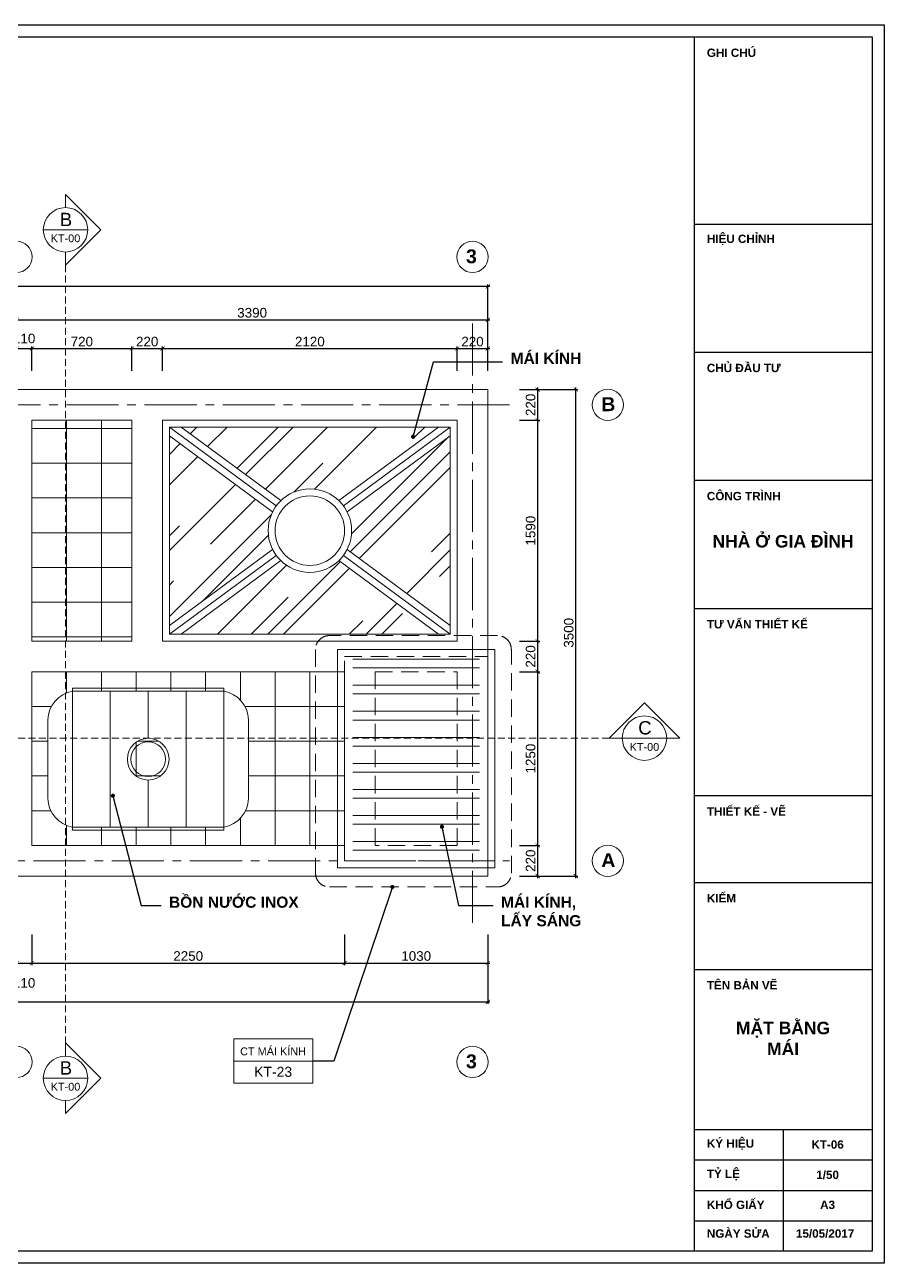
# Model space of a CAD drawing. Header units: millimetres. Extents: x 522695 to 636011, y 461124 to 505319.
# Drawn here: x 593445 to 599627, y 496409 to 505319 of the extents above; entities that cross this region are included whole.
import ezdxf
from ezdxf.enums import TextEntityAlignment as Align

# ---------------------------------------------------------------- set-up
doc = ezdxf.new("R2010")
doc.units = ezdxf.units.MM
doc.header["$LTSCALE"] = 500
doc.header["$MEASUREMENT"] = 0
doc.linetypes.add('CENTER2', pattern=[1.125, 0.75, -0.125, 0.125, -0.125])
doc.linetypes.add('DASHED2', pattern=[0.375, 0.25, -0.125])
doc.layers.get('0').update_dxf_attribs({"linetype": 'CONTINUOUS'})
doc.layers.get('DEFPOINTS').update_dxf_attribs({"color": 250, "linetype": 'CONTINUOUS'})
for name, color, linetype, lineweight in [('DH_HATCH', 250, 'CONTINUOUS', 5), ('DH_KHUAT', 149, 'DASHED2', 9), ('DH_KTHUOC', 8, 'CONTINUOUS', 5), ('DH_NETMANH', 9, 'CONTINUOUS', 5), ('DH_TEXT', 4, 'CONTINUOUS', 13), ('DH_THAY', 4, 'CONTINUOUS', 13), ('DH_TRUC', 251, 'CENTER2', 5)]:
    doc.layers.add(name, color=color, linetype=linetype, lineweight=lineweight)
doc.layers.add('IN', color=5, linetype='CONTINUOUS')
doc.styles.add('arial', font='arial.ttf')
doc.styles.add('DH_ARIAL_B', font='arialbd.ttf')
doc.styles.add('DH_KITHUOC', font='arial.ttf')
doc.dimstyles.new('DH_100s', dxfattribs={"dimtxt": 230, "dimasz": 100, "dimexe": 50, "dimexo": 0, "dimgap": 50, "dimtad": 1, "dimdec": 0, "dimzin": 0, "dimdsep": 46, "dimtxsty": 'DH_KITHUOC', "dimblk1": 'ARCHTICK', "dimblk2": 'ARCHTICK', "dimsah": 1, "dimcen": 90, "dimdle": 50, "dimclrd": 8, "dimclre": 8, "dimclrt": 4, "dimadec": 0, "dimazin": 0, "dimtfac": 100, "dimtdec": 0, "dimtofl": 0, "dimtmove": 2, "dimatfit": 3, "dimldrblk": 'ARCHTICK', "dimfxl": 1, "dimtolj": 2, "dimtzin": 0, "dimarcsym": 0})

# ---------------------------------------------------------------- blocks, each defined once
blk = doc.blocks.new('KHUNGTEN_A3')
at = {"color": 3}
blk.add_lwpolyline([(0, 14850), (21000, 14850), (21000, 0), (0, 0)], close=True, dxfattribs=at)
blk.add_lwpolyline([(380, 14704), (20854, 14704), (20854, 146), (380, 146)], close=True)
for points in [[(18720, 14704), (18720, 146)], [(18720, 12461), (20854, 12461)], [(18720, 10924), (20854, 10924)], [(18720, 9388), (20854, 9388)], [(18720, 7851), (20854, 7851)], [(18720, 5608), (20854, 5608)], [(18720, 4566), (20854, 4566)], [(18720, 3523), (20854, 3523)], [(18720, 1602), (20854, 1602)], [(19787, 1602), (19787, 146)], [(18720, 1238), (20854, 1238)], [(18720, 874), (20854, 874)], [(18720, 510), (20854, 510)]]:
    blk.add_lwpolyline(points)
at = {"layer": 'DH_TEXT', "style": 'DH_ARIAL_B'}
for s, insert, char_height, width, attachment_point in [('GHI CHÚ', (18874, 14514), 100, 1830.82, 4), ('HIỆU CHỈNH', (18874, 12271), 100, 1830.82, 4), ('CHỦ ĐẦU TƯ', (18874, 10734), 100, 1830.82, 4), ('CÔNG TRÌNH', (18874, 9198), 100, 1830.82, 4), ('NHÀ Ở GIA ĐÌNH', (19787, 8656), 150, 1830.82, 5), ('TƯ VẤN THIẾT KẾ', (18874, 7661), 100, 1830.82, 4), ('THIẾT KẾ - VẼ', (18874, 5418), 100, 1830.82, 4), ('KIỂM', (18874, 4376), 100, 1830.82, 4), ('TÊN BẢN VẼ', (18874, 3333), 100, 1830.82, 4), ('KÝ HIỆU', (18874, 1423), 100, 788.51, 4), ('TỶ LỆ', (18874, 1059), 100, 788.51, 4), ('1/50', (20321, 1059), 100, 788.51, 5), ('KHỔ GIẤY', (18874, 700), 100, 788.51, 4), ('A3', (20321, 700), 100, 788.51, 5), ('NGÀY SỬA', (18874, 355), 100, 788.51, 4), ('15/05/2017', (19942, 355), 100, 788.51, 4)]:
    blk.add_mtext(s, dxfattribs=dict(at, insert=insert, char_height=char_height, width=width, attachment_point=attachment_point))
blk = doc.blocks.new('_ARCHTICK')
at = {"color": 0, "linetype": 'ByBlock', "const_width": 0.15}
blk.add_lwpolyline([(-0.5, -0.5), (0.5, 0.5)], dxfattribs=at)
blk = doc.blocks.new('*D139')
at = {"layer": 'DEFPOINTS', "color": 0, "transparency": 16777216}
for p in [(593495.9, 502989.5), (593385.9, 502829.2), (593495.9, 502829.2)]:
    blk.add_point(p, dxfattribs=at)
at = {"layer": 'DH_KTHUOC', "color": 8, "lineweight": -2, "transparency": 16777216}
for p, q in [((593370.9, 502989.5), (593510.9, 502989.5)), ((593385.9, 502829.2), (593385.9, 503004.5)), ((593495.9, 502829.2), (593495.9, 503004.5))]:
    blk.add_line(p, q, dxfattribs=at)
at = {"layer": 'DH_KTHUOC', "color": 8, "lineweight": -2, "transparency": 16777216, "xscale": 30, "yscale": 30, "zscale": 30, "rotation": 180}
blk.add_blockref('_ARCHTICK', (593385.9, 502989.5), dxfattribs=at)
at = {"layer": 'DH_KTHUOC', "color": 8, "lineweight": -2, "transparency": 16777216, "xscale": 30, "yscale": 30, "zscale": 30}
blk.add_blockref('_ARCHTICK', (593495.9, 502989.5), dxfattribs=at)
at = {"layer": 'DH_KTHUOC', "color": 4, "transparency": 16777216, "insert": (593440.9, 503062.2), "char_height": 69, "attachment_point": 5, "style": 'DH_KITHUOC'}
blk.add_mtext('\\A2;110', dxfattribs=at)
blk = doc.blocks.new('*D140')
at = {"layer": 'DEFPOINTS', "color": 0, "transparency": 16777216}
for p in [(594215.9, 502989.5), (593495.9, 502829.2), (594215.9, 502829.2)]:
    blk.add_point(p, dxfattribs=at)
at = {"layer": 'DH_KTHUOC', "color": 8, "lineweight": -2, "transparency": 16777216}
for p, q in [((593480.9, 502989.5), (594230.9, 502989.5)), ((593495.9, 502829.2), (593495.9, 503004.5)), ((594215.9, 502829.2), (594215.9, 503004.5))]:
    blk.add_line(p, q, dxfattribs=at)
at = {"layer": 'DH_KTHUOC', "color": 8, "lineweight": -2, "transparency": 16777216, "xscale": 30, "yscale": 30, "zscale": 30, "rotation": 180}
blk.add_blockref('_ARCHTICK', (593495.9, 502989.5), dxfattribs=at)
at = {"layer": 'DH_KTHUOC', "color": 8, "lineweight": -2, "transparency": 16777216, "xscale": 30, "yscale": 30, "zscale": 30}
blk.add_blockref('_ARCHTICK', (594215.9, 502989.5), dxfattribs=at)
at = {"layer": 'DH_KTHUOC', "color": 4, "transparency": 16777216, "insert": (593855.9, 503039.7), "char_height": 69, "attachment_point": 5, "style": 'DH_KITHUOC'}
blk.add_mtext('\\A2;720', dxfattribs=at)
blk = doc.blocks.new('*D141')
at = {"layer": 'DEFPOINTS', "color": 0, "transparency": 16777216}
for p in [(594435.9, 502989.5), (594215.9, 502829.2), (594435.9, 502829.2)]:
    blk.add_point(p, dxfattribs=at)
at = {"layer": 'DH_KTHUOC', "color": 8, "lineweight": -2, "transparency": 16777216}
for p, q in [((594200.9, 502989.5), (594450.9, 502989.5)), ((594215.9, 502829.2), (594215.9, 503004.5)), ((594435.9, 502829.2), (594435.9, 503004.5))]:
    blk.add_line(p, q, dxfattribs=at)
at = {"layer": 'DH_KTHUOC', "color": 8, "lineweight": -2, "transparency": 16777216, "xscale": 30, "yscale": 30, "zscale": 30, "rotation": 180}
blk.add_blockref('_ARCHTICK', (594215.9, 502989.5), dxfattribs=at)
at = {"layer": 'DH_KTHUOC', "color": 8, "lineweight": -2, "transparency": 16777216, "xscale": 30, "yscale": 30, "zscale": 30}
blk.add_blockref('_ARCHTICK', (594435.9, 502989.5), dxfattribs=at)
at = {"layer": 'DH_KTHUOC', "color": 4, "transparency": 16777216, "insert": (594325.9, 503039.7), "char_height": 69, "attachment_point": 5, "style": 'DH_KITHUOC'}
blk.add_mtext('\\A2;220', dxfattribs=at)
blk = doc.blocks.new('*D142')
at = {"layer": 'DEFPOINTS', "color": 0, "transparency": 16777216}
for p in [(596555.9, 502989.5), (594435.9, 502829.2), (596555.9, 502829.2)]:
    blk.add_point(p, dxfattribs=at)
at = {"layer": 'DH_KTHUOC', "color": 8, "lineweight": -2, "transparency": 16777216}
for p, q in [((594420.9, 502989.5), (596570.9, 502989.5)), ((594435.9, 502829.2), (594435.9, 503004.5)), ((596555.9, 502829.2), (596555.9, 503004.5))]:
    blk.add_line(p, q, dxfattribs=at)
at = {"layer": 'DH_KTHUOC', "color": 8, "lineweight": -2, "transparency": 16777216, "xscale": 30, "yscale": 30, "zscale": 30, "rotation": 180}
blk.add_blockref('_ARCHTICK', (594435.9, 502989.5), dxfattribs=at)
at = {"layer": 'DH_KTHUOC', "color": 8, "lineweight": -2, "transparency": 16777216, "xscale": 30, "yscale": 30, "zscale": 30}
blk.add_blockref('_ARCHTICK', (596555.9, 502989.5), dxfattribs=at)
at = {"layer": 'DH_KTHUOC', "color": 4, "transparency": 16777216, "insert": (595495.9, 503039.7), "char_height": 69, "attachment_point": 5, "style": 'DH_KITHUOC'}
blk.add_mtext('\\A2;2120', dxfattribs=at)
blk = doc.blocks.new('*D143')
at = {"layer": 'DEFPOINTS', "color": 0, "transparency": 16777216}
for p in [(596775.9, 502989.5), (596555.9, 502829.2), (596775.9, 502829.2)]:
    blk.add_point(p, dxfattribs=at)
at = {"layer": 'DH_KTHUOC', "color": 8, "lineweight": -2, "transparency": 16777216}
for p, q in [((596540.9, 502989.5), (596790.9, 502989.5)), ((596555.9, 502829.2), (596555.9, 503004.5)), ((596775.9, 502829.2), (596775.9, 503004.5))]:
    blk.add_line(p, q, dxfattribs=at)
at = {"layer": 'DH_KTHUOC', "color": 8, "lineweight": -2, "transparency": 16777216, "xscale": 30, "yscale": 30, "zscale": 30, "rotation": 180}
blk.add_blockref('_ARCHTICK', (596555.9, 502989.5), dxfattribs=at)
at = {"layer": 'DH_KTHUOC', "color": 8, "lineweight": -2, "transparency": 16777216, "xscale": 30, "yscale": 30, "zscale": 30}
blk.add_blockref('_ARCHTICK', (596775.9, 502989.5), dxfattribs=at)
at = {"layer": 'DH_KTHUOC', "color": 4, "transparency": 16777216, "insert": (596665.9, 503039.7), "char_height": 69, "attachment_point": 5, "style": 'DH_KITHUOC'}
blk.add_mtext('\\A2;220', dxfattribs=at)
blk = doc.blocks.new('*D145')
at = {"layer": 'DEFPOINTS', "color": 0, "transparency": 16777216}
for p in [(596775.9, 503196.9), (593385.9, 502829.2), (596775.9, 502829.2)]:
    blk.add_point(p, dxfattribs=at)
at = {"layer": 'DH_KTHUOC', "color": 8, "lineweight": -2, "transparency": 16777216}
for p, q in [((593370.9, 503196.9), (596790.9, 503196.9)), ((593385.9, 502829.2), (593385.9, 503211.9)), ((596775.9, 502829.2), (596775.9, 503211.9))]:
    blk.add_line(p, q, dxfattribs=at)
at = {"layer": 'DH_KTHUOC', "color": 8, "lineweight": -2, "transparency": 16777216, "xscale": 30, "yscale": 30, "zscale": 30, "rotation": 180}
blk.add_blockref('_ARCHTICK', (593385.9, 503196.9), dxfattribs=at)
at = {"layer": 'DH_KTHUOC', "color": 8, "lineweight": -2, "transparency": 16777216, "xscale": 30, "yscale": 30, "zscale": 30}
blk.add_blockref('_ARCHTICK', (596775.9, 503196.9), dxfattribs=at)
at = {"layer": 'DH_KTHUOC', "color": 4, "transparency": 16777216, "insert": (595080.9, 503247.2), "char_height": 69, "attachment_point": 5, "style": 'DH_KITHUOC'}
blk.add_mtext('\\A2;3390', dxfattribs=at)
blk = doc.blocks.new('*D146')
at = {"layer": 'DEFPOINTS', "color": 0, "transparency": 16777216}
for p in [(588775.9, 503436.5), (588775.9, 502829.2), (596775.9, 502829.2)]:
    blk.add_point(p, dxfattribs=at)
at = {"layer": 'DH_KTHUOC', "color": 8, "lineweight": -2, "transparency": 16777216}
for p, q in [((596790.9, 503436.5), (588760.9, 503436.5)), ((588775.9, 502829.2), (588775.9, 503451.5)), ((596775.9, 502829.2), (596775.9, 503451.5))]:
    blk.add_line(p, q, dxfattribs=at)
at = {"layer": 'DH_KTHUOC', "color": 8, "lineweight": -2, "transparency": 16777216, "xscale": 30, "yscale": 30, "zscale": 30, "rotation": 180}
blk.add_blockref('_ARCHTICK', (588775.9, 503436.5), dxfattribs=at)
at = {"layer": 'DH_KTHUOC', "color": 8, "lineweight": -2, "transparency": 16777216, "xscale": 30, "yscale": 30, "zscale": 30}
blk.add_blockref('_ARCHTICK', (596775.9, 503436.5), dxfattribs=at)
at = {"layer": 'DH_KTHUOC', "color": 4, "transparency": 16777216, "insert": (592775.9, 503486.8), "char_height": 69, "attachment_point": 5, "style": 'DH_KITHUOC'}
blk.add_mtext('\\A2;8000', dxfattribs=at)
blk = doc.blocks.new('*D149')
at = {"layer": 'DEFPOINTS', "color": 0, "transparency": 16777216}
for p in [(593385.9, 498773.9), (593495.9, 498773.9), (593495.9, 498568.9)]:
    blk.add_point(p, dxfattribs=at)
at = {"layer": 'DH_KTHUOC', "color": 8, "lineweight": -2, "transparency": 16777216}
for p, q in [((593385.9, 498773.9), (593385.9, 498553.9)), ((593495.9, 498773.9), (593495.9, 498553.9)), ((593370.9, 498568.9), (593510.9, 498568.9))]:
    blk.add_line(p, q, dxfattribs=at)
at = {"layer": 'DH_KTHUOC', "color": 8, "lineweight": -2, "transparency": 16777216, "xscale": 30, "yscale": 30, "zscale": 30, "rotation": 180}
blk.add_blockref('_ARCHTICK', (593385.9, 498568.9), dxfattribs=at)
at = {"layer": 'DH_KTHUOC', "color": 8, "lineweight": -2, "transparency": 16777216, "xscale": 30, "yscale": 30, "zscale": 30}
blk.add_blockref('_ARCHTICK', (593495.9, 498568.9), dxfattribs=at)
at = {"layer": 'DH_KTHUOC', "color": 4, "transparency": 16777216, "insert": (593440.9, 498425.7), "char_height": 69, "attachment_point": 5, "style": 'DH_KITHUOC'}
blk.add_mtext('\\A2;110', dxfattribs=at)
blk = doc.blocks.new('*D150')
at = {"layer": 'DEFPOINTS', "color": 0, "transparency": 16777216}
for p in [(593495.9, 498773.9), (595745.9, 498773.9), (595745.9, 498568.9)]:
    blk.add_point(p, dxfattribs=at)
at = {"layer": 'DH_KTHUOC', "color": 8, "lineweight": -2, "transparency": 16777216}
for p, q in [((593495.9, 498773.9), (593495.9, 498553.9)), ((595745.9, 498773.9), (595745.9, 498553.9)), ((593480.9, 498568.9), (595760.9, 498568.9))]:
    blk.add_line(p, q, dxfattribs=at)
at = {"layer": 'DH_KTHUOC', "color": 8, "lineweight": -2, "transparency": 16777216, "xscale": 30, "yscale": 30, "zscale": 30, "rotation": 180}
blk.add_blockref('_ARCHTICK', (593495.9, 498568.9), dxfattribs=at)
at = {"layer": 'DH_KTHUOC', "color": 8, "lineweight": -2, "transparency": 16777216, "xscale": 30, "yscale": 30, "zscale": 30}
blk.add_blockref('_ARCHTICK', (595745.9, 498568.9), dxfattribs=at)
at = {"layer": 'DH_KTHUOC', "color": 4, "transparency": 16777216, "insert": (594620.9, 498619.2), "char_height": 69, "attachment_point": 5, "style": 'DH_KITHUOC'}
blk.add_mtext('\\A2;2250', dxfattribs=at)
blk = doc.blocks.new('*D151')
at = {"layer": 'DEFPOINTS', "color": 0, "transparency": 16777216}
for p in [(595745.9, 498773.9), (596775.9, 498773.9), (596775.9, 498568.9)]:
    blk.add_point(p, dxfattribs=at)
at = {"layer": 'DH_KTHUOC', "color": 8, "lineweight": -2, "transparency": 16777216}
for p, q in [((595745.9, 498773.9), (595745.9, 498553.9)), ((596775.9, 498773.9), (596775.9, 498553.9)), ((595730.9, 498568.9), (596790.9, 498568.9))]:
    blk.add_line(p, q, dxfattribs=at)
at = {"layer": 'DH_KTHUOC', "color": 8, "lineweight": -2, "transparency": 16777216, "xscale": 30, "yscale": 30, "zscale": 30, "rotation": 180}
blk.add_blockref('_ARCHTICK', (595745.9, 498568.9), dxfattribs=at)
at = {"layer": 'DH_KTHUOC', "color": 8, "lineweight": -2, "transparency": 16777216, "xscale": 30, "yscale": 30, "zscale": 30}
blk.add_blockref('_ARCHTICK', (596775.9, 498568.9), dxfattribs=at)
at = {"layer": 'DH_KTHUOC', "color": 4, "transparency": 16777216, "insert": (596260.9, 498619.2), "char_height": 69, "attachment_point": 5, "style": 'DH_KITHUOC'}
blk.add_mtext('\\A2;1030', dxfattribs=at)
blk = doc.blocks.new('*D152')
at = {"layer": 'DEFPOINTS', "color": 0, "transparency": 16777216}
for p in [(588775.9, 498773.9), (596775.9, 498773.9), (596775.9, 498290.2)]:
    blk.add_point(p, dxfattribs=at)
at = {"layer": 'DH_KTHUOC', "color": 8, "lineweight": -2, "transparency": 16777216}
for p, q in [((588775.9, 498773.9), (588775.9, 498275.2)), ((596775.9, 498773.9), (596775.9, 498275.2)), ((588760.9, 498290.2), (596790.9, 498290.2))]:
    blk.add_line(p, q, dxfattribs=at)
at = {"layer": 'DH_KTHUOC', "color": 8, "lineweight": -2, "transparency": 16777216, "xscale": 30, "yscale": 30, "zscale": 30, "rotation": 180}
blk.add_blockref('_ARCHTICK', (588775.9, 498290.2), dxfattribs=at)
at = {"layer": 'DH_KTHUOC', "color": 8, "lineweight": -2, "transparency": 16777216, "xscale": 30, "yscale": 30, "zscale": 30}
blk.add_blockref('_ARCHTICK', (596775.9, 498290.2), dxfattribs=at)
at = {"layer": 'DH_KTHUOC', "color": 4, "transparency": 16777216, "insert": (592775.9, 498340.5), "char_height": 69, "attachment_point": 5, "style": 'DH_KITHUOC'}
blk.add_mtext('\\A2;8000', dxfattribs=at)
blk = doc.blocks.new('bonnuocInox')
blk.add_lwpolyline([(0, -284.1), (0, 284.1, -0.345146), (177.5, 490), (722.5, 490), (1267.5, 490, -0.345146), (1445, 284.1), (1445, -284.1, -0.345146), (1267.5, -490), (722.5, -490), (177.5, -490, -0.345146)], format="xyb", close=True)
blk.add_lwpolyline([(177.5, -510), (1267.5, -510), (1267.5, 510), (177.5, 510)], close=True)
at = {"color": 250}
for points in [[(450, 490), (450, -490)], [(722.5, 490), (722.5, 150)], [(995, 490), (995, -490)], [(722.5, -150), (722.5, -490)]]:
    blk.add_lwpolyline(points, dxfattribs=at)
for radius in [150, 125]:
    blk.add_circle((722.5, 0), radius)
blk = doc.blocks.new('*D154')
at = {"layer": 'DEFPOINTS', "color": 0, "transparency": 16777216}
for p in [(597003.5, 502694.9), (597003.5, 502474.9), (597134.3, 502474.9)]:
    blk.add_point(p, dxfattribs=at)
at = {"layer": 'DH_KTHUOC', "color": 8, "lineweight": -2, "transparency": 16777216}
for p, q in [((597134.3, 502709.9), (597134.3, 502459.9)), ((597003.5, 502694.9), (597149.3, 502694.9)), ((597003.5, 502474.9), (597149.3, 502474.9))]:
    blk.add_line(p, q, dxfattribs=at)
at = {"layer": 'DH_KTHUOC', "color": 8, "lineweight": -2, "transparency": 16777216, "xscale": 30, "yscale": 30, "zscale": 30}
for p, rotation in [((597134.3, 502694.9), 90), ((597134.3, 502474.9), 270)]:
    blk.add_blockref('_ARCHTICK', p, dxfattribs=dict(at, rotation=rotation))
at = {"layer": 'DH_KTHUOC', "color": 4, "transparency": 16777216, "insert": (597084.1, 502584.9), "char_height": 69, "attachment_point": 5, "rotation": 90, "style": 'DH_KITHUOC'}
blk.add_mtext('\\A2;220', dxfattribs=at)
blk = doc.blocks.new('*D155')
at = {"layer": 'DEFPOINTS', "color": 0, "transparency": 16777216}
for p in [(597003.5, 502474.9), (597003.5, 500884.9), (597134.3, 500884.9)]:
    blk.add_point(p, dxfattribs=at)
at = {"layer": 'DH_KTHUOC', "color": 8, "lineweight": -2, "transparency": 16777216}
for p, q in [((597003.5, 502474.9), (597149.3, 502474.9)), ((597134.3, 502489.9), (597134.3, 500869.9)), ((597003.5, 500884.9), (597149.3, 500884.9))]:
    blk.add_line(p, q, dxfattribs=at)
at = {"layer": 'DH_KTHUOC', "color": 8, "lineweight": -2, "transparency": 16777216, "xscale": 30, "yscale": 30, "zscale": 30}
for p, rotation in [((597134.3, 502474.9), 90), ((597134.3, 500884.9), 270)]:
    blk.add_blockref('_ARCHTICK', p, dxfattribs=dict(at, rotation=rotation))
at = {"layer": 'DH_KTHUOC', "color": 4, "transparency": 16777216, "insert": (597084.1, 501679.9), "char_height": 69, "attachment_point": 5, "rotation": 90, "style": 'DH_KITHUOC'}
blk.add_mtext('\\A2;1590', dxfattribs=at)
blk = doc.blocks.new('*D156')
at = {"layer": 'DEFPOINTS', "color": 0, "transparency": 16777216}
for p in [(597003.5, 500884.9), (597003.5, 500664.9), (597134.3, 500664.9)]:
    blk.add_point(p, dxfattribs=at)
at = {"layer": 'DH_KTHUOC', "color": 8, "lineweight": -2, "transparency": 16777216}
for p, q in [((597003.5, 500884.9), (597149.3, 500884.9)), ((597134.3, 500899.9), (597134.3, 500649.9)), ((597003.5, 500664.9), (597149.3, 500664.9))]:
    blk.add_line(p, q, dxfattribs=at)
at = {"layer": 'DH_KTHUOC', "color": 8, "lineweight": -2, "transparency": 16777216, "xscale": 30, "yscale": 30, "zscale": 30}
for p, rotation in [((597134.3, 500884.9), 90), ((597134.3, 500664.9), 270)]:
    blk.add_blockref('_ARCHTICK', p, dxfattribs=dict(at, rotation=rotation))
at = {"layer": 'DH_KTHUOC', "color": 4, "transparency": 16777216, "insert": (597084.1, 500774.9), "char_height": 69, "attachment_point": 5, "rotation": 90, "style": 'DH_KITHUOC'}
blk.add_mtext('\\A2;220', dxfattribs=at)
blk = doc.blocks.new('*D157')
at = {"layer": 'DEFPOINTS', "color": 0, "transparency": 16777216}
for p in [(597003.5, 500664.9), (597003.5, 499414.9), (597134.3, 499414.9)]:
    blk.add_point(p, dxfattribs=at)
at = {"layer": 'DH_KTHUOC', "color": 8, "lineweight": -2, "transparency": 16777216}
for p, q in [((597003.5, 500664.9), (597149.3, 500664.9)), ((597134.3, 500679.9), (597134.3, 499399.9)), ((597003.5, 499414.9), (597149.3, 499414.9))]:
    blk.add_line(p, q, dxfattribs=at)
at = {"layer": 'DH_KTHUOC', "color": 8, "lineweight": -2, "transparency": 16777216, "xscale": 30, "yscale": 30, "zscale": 30}
for p, rotation in [((597134.3, 500664.9), 90), ((597134.3, 499414.9), 270)]:
    blk.add_blockref('_ARCHTICK', p, dxfattribs=dict(at, rotation=rotation))
at = {"layer": 'DH_KTHUOC', "color": 4, "transparency": 16777216, "insert": (597084.1, 500039.9), "char_height": 69, "attachment_point": 5, "rotation": 90, "style": 'DH_KITHUOC'}
blk.add_mtext('\\A2;1250', dxfattribs=at)
blk = doc.blocks.new('*D158')
at = {"layer": 'DEFPOINTS', "color": 0, "transparency": 16777216}
for p in [(597003.5, 499414.9), (597003.5, 499194.9), (597134.3, 499194.9)]:
    blk.add_point(p, dxfattribs=at)
at = {"layer": 'DH_KTHUOC', "color": 8, "lineweight": -2, "transparency": 16777216}
for p, q in [((597003.5, 499414.9), (597149.3, 499414.9)), ((597134.3, 499429.9), (597134.3, 499179.9)), ((597003.5, 499194.9), (597149.3, 499194.9))]:
    blk.add_line(p, q, dxfattribs=at)
at = {"layer": 'DH_KTHUOC', "color": 8, "lineweight": -2, "transparency": 16777216, "xscale": 30, "yscale": 30, "zscale": 30}
for p, rotation in [((597134.3, 499414.9), 90), ((597134.3, 499194.9), 270)]:
    blk.add_blockref('_ARCHTICK', p, dxfattribs=dict(at, rotation=rotation))
at = {"layer": 'DH_KTHUOC', "color": 4, "transparency": 16777216, "insert": (597084.1, 499304.9), "char_height": 69, "attachment_point": 5, "rotation": 90, "style": 'DH_KITHUOC'}
blk.add_mtext('\\A2;220', dxfattribs=at)
blk = doc.blocks.new('*D159')
at = {"layer": 'DEFPOINTS', "color": 0, "transparency": 16777216}
for p in [(597003.5, 502694.9), (597408.6, 502694.9), (597003.5, 499194.9)]:
    blk.add_point(p, dxfattribs=at)
at = {"layer": 'DH_KTHUOC', "color": 8, "lineweight": -2, "transparency": 16777216}
for p, q in [((597408.6, 499179.9), (597408.6, 502709.9)), ((597003.5, 502694.9), (597423.6, 502694.9)), ((597003.5, 499194.9), (597423.6, 499194.9))]:
    blk.add_line(p, q, dxfattribs=at)
at = {"layer": 'DH_KTHUOC', "color": 8, "lineweight": -2, "transparency": 16777216, "xscale": 30, "yscale": 30, "zscale": 30}
for p, rotation in [((597408.6, 502694.9), 90), ((597408.6, 499194.9), 270)]:
    blk.add_blockref('_ARCHTICK', p, dxfattribs=dict(at, rotation=rotation))
at = {"layer": 'DH_KTHUOC', "color": 4, "transparency": 16777216, "insert": (597358.3, 500944.9), "char_height": 69, "attachment_point": 5, "rotation": 90, "style": 'DH_KITHUOC'}
blk.add_mtext('\\A2;3500', dxfattribs=at)
blk = doc.blocks.new('*U210')
at = {"color": 8}
for points in [[(-118, 0), (0, 0), (-318, 318), (-636, 0), (-518, 0)], [(12617, 0), (12735, 0), (12417, 318), (12098, 0), (12217, 0)], [(-518, 0), (-118, 0)], [(12217, 0), (12617, 0)]]:
    blk.add_lwpolyline(points, dxfattribs=at)
at = {"color": 250, "linetype": 'DASHED2', "ltscale": 0.5}
blk.add_lwpolyline([(12098, 0), (-118, 0)], dxfattribs=at)
at = {"color": 8}
for centre in [(-318, 0), (12417, 0)]:
    blk.add_circle(centre, 200, dxfattribs=at)
at = {"style": 'arial'}
for p in [(-314, 93), (12421, 93)]:
    blk.add_text('C', height=120, dxfattribs=at).set_placement(p, align=Align.MIDDLE_CENTER)
for p in [(-318, -135), (12417, -135)]:
    blk.add_attdef('KH', text='', height=70, dxfattribs=at).set_placement(p, align=Align.BOTTOM_CENTER)
blk = doc.blocks.new('*U212')
at = {"color": 8}
for points in [[(0, 518), (0, 636), (318, 318), (0, 0), (0, 118)], [(-200, 318), (200, 318)], [(0, -7112), (0, -6993), (318, -7312), (0, -7630), (0, -7512)], [(-200, -7312), (200, -7312)]]:
    blk.add_lwpolyline(points, dxfattribs=at)
for centre in [(0, 318), (0, -7312)]:
    blk.add_circle(centre, 200, dxfattribs=at)
at = {"layer": 'DH_KHUAT', "color": 250, "linetype": 'DASHED2', "ltscale": 0.5}
blk.add_lwpolyline([(0, 0), (0, -7112)], dxfattribs=at)
at = {"style": 'arial'}
for p in [(4, 411), (4, -7219)]:
    blk.add_text('B', height=120, dxfattribs=at).set_placement(p, align=Align.MIDDLE_CENTER)
for p in [(0, 186), (0, -7444)]:
    blk.add_attdef('KYHIEU', text='', height=70, dxfattribs=at).set_placement(p, align=Align.BOTTOM_CENTER)
blk = doc.blocks.new('CHITIET')
blk.add_wipeout([(712, 400), (0, 400), (0, 0), (712, 0)]).dxf.layer = 'DH_KTHUOC'
at = {"layer": 'DH_KTHUOC'}
blk.add_lwpolyline([(0, 0), (712, 0), (712, 400), (0, 400)], close=True, dxfattribs=at)
blk.add_lwpolyline([(712, 200), (0, 200)], dxfattribs=at)
at = {"layer": 'DH_KTHUOC', "style": 'arial'}
for tag, height, p in [('CHITIET', 70, (356, 252)), ('BANVE', 90, (356, 58))]:
    blk.add_attdef(tag, text='', height=height, dxfattribs=at).set_placement(p, align=Align.CENTER)

msp = doc.modelspace()

# ---------------------------------------------------------------- hatches: boundary and pattern name
at = {"layer": 'DH_HATCH'}
h = msp.add_hatch(dxfattribs=at)
h.set_pattern_fill('NET', color=256, scale=2000, style=0)
h.set_pattern_definition([(0, (593495.94, 499414.93), (0, 250), []), (90, (593495.94, 499414.93), (-250, 2e-14), [])])
h.paths.add_polyline_path([(594215.9, 500884.9), (594215.9, 502474.9), (593495.9, 502474.9), (593495.9, 500884.9)])
edge = h.paths.add_edge_path()
edge.add_arc((594835.6, 500309.6), 220.4, 2.67419, 78.84177)
edge.add_line((594878.3, 500525.8), (594878.3, 499545.8))
edge.add_arc((594835.6, 499762), 220.4, 281.15823, 357.32581)
edge.add_line((595055.8, 499751.8), (595055.8, 500319.9))
h.paths.add_polyline_path([(594605.8, 500525.8), (594878.3, 500525.8), (594878.3, 499545.8), (594605.8, 499545.8)])
edge = h.paths.add_edge_path()
edge.add_arc((594333.3, 500035.8), 150, 270, 450)
edge.add_line((594333.3, 500185.8), (594333.3, 500525.8))
edge.add_line((594333.3, 500525.8), (594605.8, 500525.8))
edge.add_line((594605.8, 500525.8), (594605.8, 499545.8))
edge.add_line((594605.8, 499545.8), (594333.3, 499545.8))
edge.add_line((594333.3, 499545.8), (594333.3, 499885.8))
edge = h.paths.add_edge_path()
edge.add_line((594333.3, 500525.8), (594333.3, 500185.8))
edge.add_arc((594333.3, 500035.8), 150, 90, 270)
edge.add_line((594333.3, 499885.8), (594333.3, 499545.8))
edge.add_line((594333.3, 499545.8), (594060.8, 499545.8))
edge.add_line((594060.8, 499545.8), (594060.8, 500525.8))
edge.add_line((594060.8, 500525.8), (594333.3, 500525.8))
h.paths.add_polyline_path([(594060.8, 499545.8), (593788.3, 499545.8), (593788.3, 500525.8), (594060.8, 500525.8)])
h.paths.add_polyline_path([(595745.9, 500664.9), (593495.9, 500664.9), (593495.9, 499414.9), (595745.9, 499414.9)])
edge = h.paths.add_edge_path()
edge.add_arc((593830.9, 500309.6), 220.4, 101.15823, 177.32581)
edge.add_line((593610.8, 500319.9), (593610.8, 499751.8))
edge.add_arc((593830.9, 499762), 220.4, 182.67419, 258.84177)
edge.add_line((593788.3, 499545.8), (593788.3, 500525.8))
h = msp.add_hatch(dxfattribs=at)
h.set_pattern_fill('AR-RROOF', color=256, scale=500, angle=45, style=0)
h.set_pattern_definition([(45, (594485.94, 500934.93), (424.26, 1131.37), [7500, -1000, 2500, -500]), (45, (594779.4, 501581.9), (-823.78, 116.67), [1500, -165, 3000, -375]), (45, (594362.2, 501412.22), (1601.597, 2075.36), [4000, -700, 2000, -500])])
h.paths.add_polyline_path([(595228.2, 501815.3), (594485.9, 502362.8), (594485.9, 500997.1), (595228.2, 501544.6, -0.117558), (595195.9, 501679.9, -0.117558)])
h.paths.add_polyline_path([(596421.7, 502424.9), (594570.2, 502424.9), (595287.6, 501895.8, -0.403951), (595704.3, 501895.8)])
h.paths.add_polyline_path([(596505.9, 502362.8), (595763.7, 501815.3, -0.117558), (595795.9, 501679.9, -0.117558), (595763.7, 501544.6), (596505.9, 500997.1)])
h.paths.add_polyline_path([(595704.3, 501464.1, -0.403951), (595287.6, 501464.1), (594570.2, 500934.9), (596421.7, 500934.9)])
h = msp.add_hatch(dxfattribs=at)
h.set_pattern_fill('ANSI32', color=256, scale=500, angle=315, style=0)
h.set_pattern_definition([(0, (595805.94, 499254.93), (6e-14, 187.5), []), (0, (595868.44, 499192.43), (6e-14, 187.5), [])])
h.paths.add_polyline_path([(595805.9, 500824.9), (596715.9, 500824.9), (596715.9, 499254.9), (595805.9, 499254.9)])

# ---------------------------------------------------------------- linework, layer by layer
for points in [[(596463.4, 500566.9, 0, 0, 0), (596144.7, 500566.9, 21.6, 0, 0), (595956.9, 500566.9, 0, 0, 0)], [(596463.4, 500008, 0, 0, 0), (596144.7, 500008, 21.6, 0, 0), (595956.9, 500008, 0, 0, 0)], [(596463.4, 499485.7, 0, 0, 0), (596144.7, 499485.7, 21.6, 0, 0), (595956.9, 499485.7, 0, 0, 0)]]:
    msp.add_lwpolyline(points, format="xyseb")
at = {"layer": 'DH_KHUAT'}
for points in [[(595745.9, 500774.9), (596775.9, 500774.9), (596775.9, 499304.9), (595745.9, 499304.9)], [(595965.9, 500664.9), (596555.9, 500664.9), (596555.9, 499414.9), (595965.9, 499414.9)]]:
    msp.add_lwpolyline(points, close=True, dxfattribs=at)
at = {"layer": 'DH_KTHUOC', "linetype": 'DASHED2'}
msp.add_lwpolyline([(595636.7, 499116.2), (596845.2, 499116.2, 0.414214), (596945.2, 499216.2), (596945.2, 500825.3, 0.414214), (596845.2, 500925.3), (595636.7, 500925.3, 0.414214), (595536.7, 500825.3), (595536.7, 499216.2, 0.414214)], format="xyb", close=True, dxfattribs=at)
at = {"layer": 'DH_NETMANH'}
for points in [[(594485.9, 502424.9), (596505.9, 502424.9), (596505.9, 500934.9), (594485.9, 500934.9)], [(595695.9, 500824.9), (596825.9, 500824.9), (596825.9, 499254.9), (595695.9, 499254.9)]]:
    msp.add_lwpolyline(points, close=True, dxfattribs=at)
for points in [[(594485.9, 502424.9), (595254.5, 501858)], [(594485.9, 502362.8), (595228.2, 501815.3)], [(594570.2, 502424.9), (595287.6, 501895.8)], [(596421.7, 502424.9), (595704.3, 501895.8)], [(596505.9, 502424.9), (595737.4, 501858)], [(596505.9, 502362.8), (595763.7, 501815.3)], [(594485.9, 500997.1), (595228.2, 501544.6)], [(596505.9, 500997.1), (595763.7, 501544.6)], [(594485.9, 500934.9), (595254.5, 501501.8)], [(594570.2, 500934.9), (595287.6, 501464.1)], [(596421.7, 500934.9), (595704.3, 501464.1)], [(596505.9, 500934.9), (595737.4, 501501.8)]]:
    msp.add_lwpolyline(points, dxfattribs=at)
for radius in [300, 250]:
    msp.add_circle((595495.9, 501679.9), radius, dxfattribs=at)
at = {"layer": 'DH_TEXT'}
msp.add_lwpolyline([(594215.9, 502474.9), (593495.9, 502474.9)], dxfattribs=at)
at = {"layer": 'DH_THAY'}
for points in [[(596775.9, 502694.9), (593385.9, 502694.9), (593385.9, 499194.9), (596775.9, 499194.9)], [(595745.9, 500664.9), (593495.9, 500664.9), (593495.9, 499414.9), (595745.9, 499414.9)]]:
    msp.add_lwpolyline(points, close=True, dxfattribs=at)
for points in [[(593495.9, 502474.9), (593495.9, 500884.9)], [(594215.9, 500884.9), (594215.9, 502474.9)], [(596555.9, 500884.9), (596555.9, 502474.9), (594435.9, 502474.9)], [(594435.9, 500884.9), (594435.9, 502474.9)], [(594215.9, 500884.9), (593495.9, 500884.9)], [(596555.9, 500884.9), (594435.9, 500884.9)]]:
    msp.add_lwpolyline(points, dxfattribs=at)
for centre in [(593385.9, 503649.1), (596665.9, 503649.1), (597639.1, 502584.9), (597639.1, 499304.9), (593385.9, 497857.4), (596665.9, 497857.4)]:
    msp.add_circle(centre, 112.5, dxfattribs=at)
at = {"layer": 'DH_TRUC'}
for p, q in [((596665.9, 498858.1), (596665.9, 503178.1)), ((596932.5, 502584.9), (588445.8, 502584.9)), ((588445.8, 499304.9), (596932.5, 499304.9))]:
    msp.add_line(p, q, dxfattribs=at)

# ---------------------------------------------------------------- block references
at = {"xscale": 0.6000000000058208, "yscale": 0.6000000000058208, "zscale": 0.6000000000058208}
msp.add_blockref('KHUNGTEN_A3', (587027.4, 496409.3), dxfattribs=at)
at = {"layer": 'DH_NETMANH'}
msp.add_blockref('bonnuocInox', (593610.8, 500035.8), dxfattribs=at)
at = {"layer": 'DH_THAY'}
ref = msp.add_blockref('*U212', (593738.4, 503589.7), dxfattribs=dict(at, xscale=0.8, yscale=0.8, zscale=0.8))
ref.add_attrib('KYHIEU', 'KT-00', dxfattribs={"layer": '0', "height": 56, "style": 'arial'}).set_placement((593738.4, 497634.4), align=Align.BOTTOM_CENTER)
ref.add_attrib('KYHIEU', 'KT-00', dxfattribs={"layer": '0', "height": 56, "style": 'arial'}).set_placement((593738.4, 503738.2), align=Align.BOTTOM_CENTER)
ref = msp.add_blockref('*U210', (587969.3, 500187.1), dxfattribs=dict(at, xscale=0.8, yscale=0.8, zscale=0.8))
ref.add_attrib('KH', 'KT-00', dxfattribs={"layer": '0', "height": 56, "style": 'arial'}).set_placement((597902.6, 500079), align=Align.BOTTOM_CENTER)
ref.add_attrib('KH', 'KT-00', dxfattribs={"layer": '0', "height": 56, "style": 'arial'}).set_placement((587714.7, 500079), align=Align.BOTTOM_CENTER)

# ---------------------------------------------------------------- texts
at = {"layer": 'DH_TEXT', "style": 'DH_ARIAL_B'}
for s, p in [('3', (596619.4, 503603.5)), ('B', (597592.6, 502539.4)), ('A', (597592.6, 499259.4)), ('3', (596619.4, 497811.9))]:
    msp.add_text(s, height=100, dxfattribs=at).set_placement(p)
for s, insert, char_height, width, attachment_point in [('MÁI KÍNH', (596940, 502959.4), 80, 1015.896, 1), ('BỒN NƯỚC INOX', (594482.6, 499046.9), 80, 1015.896, 1), ('MÁI KÍNH, LẤY SÁNG', (596871.1, 499046.9), 80, 617.057, 1), ('MẶT BẰNG\\PMÁI', (598899.7, 498026.6), 90, 1098.492, 5), ('KT-06', (599220.1, 497263), 60, 473.107, 5)]:
    msp.add_mtext(s, dxfattribs=dict(at, insert=insert, char_height=char_height, width=width, attachment_point=attachment_point))

# ---------------------------------------------------------------- dimensions: what is measured, and where the dimension line sits
at = {"layer": 'DH_KTHUOC'}
for base, p1, p2, picture, middle in [((588775.9, 503436.5), (596775.9, 502829.2), (588775.9, 502829.2), '*D146', (592775.9, 503486.8)), ((596775.9, 503196.9), (593385.9, 502829.2), (596775.9, 502829.2), '*D145', (595080.9, 503247.2)), ((593495.9, 502989.5), (593385.9, 502829.2), (593495.9, 502829.2), '*D139', (593440.9, 503062.2)), ((594215.9, 502989.5), (593495.9, 502829.2), (594215.9, 502829.2), '*D140', (593855.9, 503039.7)), ((594435.9, 502989.5), (594215.9, 502829.2), (594435.9, 502829.2), '*D141', (594325.9, 503039.7)), ((596555.9, 502989.5), (594435.9, 502829.2), (596555.9, 502829.2), '*D142', (595495.9, 503039.7)), ((596775.9, 502989.5), (596555.9, 502829.2), (596775.9, 502829.2), '*D143', (596665.9, 503039.7)), ((596775.9, 498290.2), (588775.9, 498773.9), (596775.9, 498773.9), '*D152', (592775.9, 498340.5)), ((593495.9, 498568.9), (593385.9, 498773.9), (593495.9, 498773.9), '*D149', (593440.9, 498425.7)), ((595745.9, 498568.9), (593495.9, 498773.9), (595745.9, 498773.9), '*D150', (594620.9, 498619.2)), ((596775.9, 498568.9), (595745.9, 498773.9), (596775.9, 498773.9), '*D151', (596260.9, 498619.2))]:
    dim = msp.add_linear_dim(base=base, p1=p1, p2=p2, dimstyle='DH_100s', override={"dimscale": 0.3, "dimarcsym": 2}, dxfattribs=at)
    dim.commit()
    dim.dimension.update_dxf_attribs({"geometry": picture, "text_midpoint": middle})
for base, p1, p2, picture, middle in [((597134.3, 502474.9), (597003.5, 502694.9), (597003.5, 502474.9), '*D154', (597084.1, 502584.9)), ((597408.6, 502694.9), (597003.5, 499194.9), (597003.5, 502694.9), '*D159', (597358.3, 500944.9)), ((597134.3, 500884.9), (597003.5, 502474.9), (597003.5, 500884.9), '*D155', (597084.1, 501679.9)), ((597134.3, 500664.9), (597003.5, 500884.9), (597003.5, 500664.9), '*D156', (597084.1, 500774.9)), ((597134.3, 499414.9), (597003.5, 500664.9), (597003.5, 499414.9), '*D157', (597084.1, 500039.9)), ((597134.3, 499194.9), (597003.5, 499414.9), (597003.5, 499194.9), '*D158', (597084.1, 499304.9))]:
    dim = msp.add_linear_dim(base=base, p1=p1, p2=p2, angle=90, dimstyle='DH_100s', override={"dimscale": 0.3, "dimarcsym": 2}, dxfattribs=at)
    dim.commit()
    dim.dimension.update_dxf_attribs({"geometry": picture, "text_midpoint": middle})

# ---------------------------------------------------------------- leaders
for points in [[(596238.6, 502355), (596384.4, 502894.5), (596882.8, 502894.5)], [(594079.2, 499772.7), (594282.3, 498982), (594425.3, 498982)], [(596445.9, 499549.6), (596564.7, 498982), (596813.8, 498982)]]:
    msp.add_leader(points, dimstyle='DH_100s', override={"dimscale": 0.3, "dimldrblk": 'DOT', "dimarcsym": 2}, dxfattribs=at)

# ---------------------------------------------------------------- next in the draw order: block references
at = {"layer": 'DH_TEXT'}
ref = msp.add_blockref('CHITIET', (595518.4, 497704.2), dxfattribs=dict(at, xscale=-0.8000000000465661, yscale=0.8000000000029104, zscale=0.8))
ref.add_attrib('BANVE', 'KT-23', dxfattribs={"layer": 'DH_KTHUOC', "height": 72, "style": 'arial'}).set_placement((595231.6, 497750.4), align=Align.CENTER)
ref.add_attrib('CHITIET', 'CT MÁI KÍNH', dxfattribs={"layer": 'DH_KTHUOC', "height": 56, "style": 'arial'}).set_placement((595231.3, 497905.6), align=Align.CENTER)

# ---------------------------------------------------------------- next in the draw order: linework, layer by layer
at = {"layer": 'IN'}
msp.add_lwpolyline([(587027.4, 505319.3), (599627.4, 505319.3), (599627.4, 496409.3), (587027.4, 496409.3)], close=True, dxfattribs=at)

# ---------------------------------------------------------------- next in the draw order: leaders
at = {"layer": 'DH_KTHUOC'}
msp.add_leader([(596089.5, 499116.2), (595668.1, 497864.2), (595518.4, 497864.2)], dimstyle='DH_100s', override={"dimscale": 0.3, "dimldrblk": 'DOT', "dimarcsym": 2}, dxfattribs=at)

doc.saveas('drawing.dxf')
